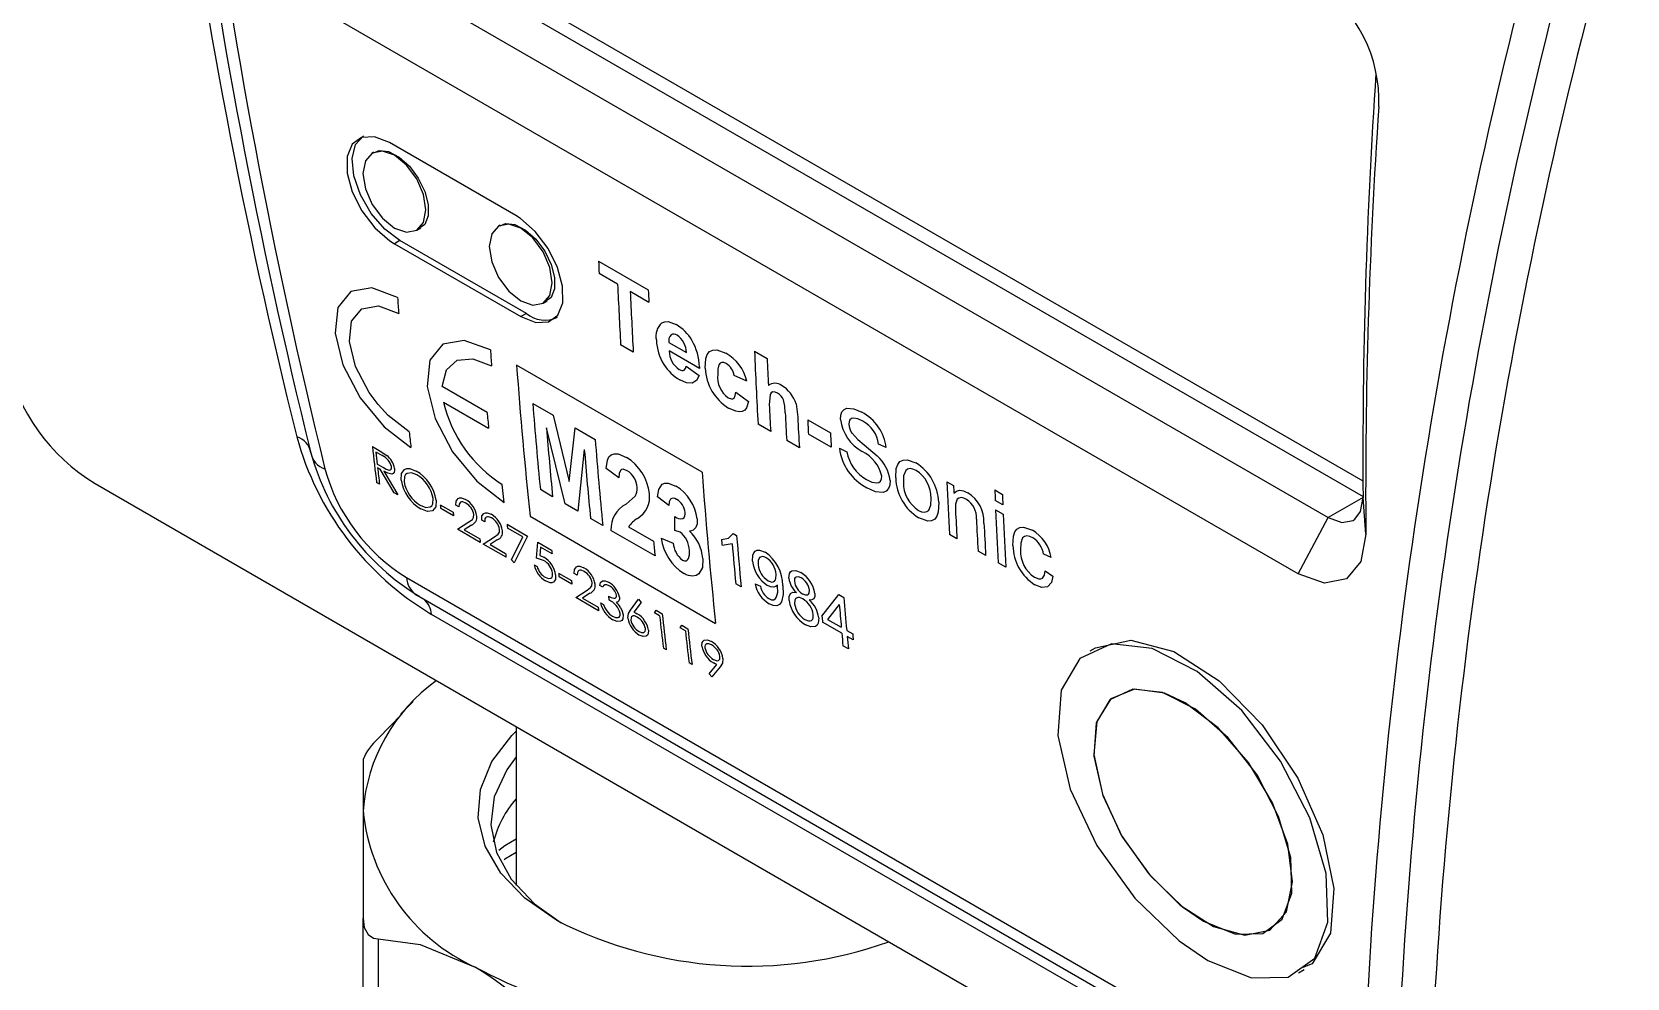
# Model space of a CAD drawing. Header units: millimetres. Extents: x 75 to 2075, y 25 to 1460.
# Drawn here: x 1607.7 to 1711.8, y 509.8 to 571.6 of the extents above; entities that cross this region are included whole.
import ezdxf

# ---------------------------------------------------------------- set-up
doc = ezdxf.new("R2010")
doc.units = ezdxf.units.MM
doc.header["$LTSCALE"] = 5

msp = doc.modelspace()

# ---------------------------------------------------------------- linework, layer by layer
at = {"color": 7, "linetype": 'Continuous', "lineweight": 25}
for p, q in [((1630.673, 579.136), (1694.555, 542.258)), ((1630.981, 577.953), (1694.561, 541.249)), ((1628.644, 576.603), (1692.283, 539.865)), ((1690.319, 536.195), (1626.68, 572.933)), ((1629.977, 563.721), (1629.881, 563.665)), ((1639.252, 559.594), (1631.002, 564.357)), ((1632.789, 558.628), (1633.051, 558.779)), ((1638.227, 558.958), (1638.13, 558.903)), ((1631.696, 557.953), (1631.342, 557.748)), ((1631.342, 557.748), (1639.592, 552.986)), ((1639.946, 553.191), (1631.696, 557.953)), ((1644.66, 556.601), (1647.907, 554.727)), ((1645.905, 555.097), (1644.694, 555.796)), ((1641.038, 553.865), (1641.301, 554.017)), ((1647.941, 553.921), (1646.73, 554.62)), ((1639.946, 553.191), (1639.592, 552.986)), ((1646.925, 550.672), (1646.099, 551.148)), ((1649.254, 551.298), (1650.396, 550.639)), ((1651.423, 542.831), (1639.311, 549.823)), ((1651.249, 549.607), (1649.268, 550.751)), ((1654.841, 550.724), (1655.667, 550.248)), ((1650.388, 549.746), (1651.219, 549.146)), ((1651.247, 549.708), (1651.249, 549.607)), ((1654.337, 548.784), (1653.518, 549.137)), ((1637.384, 546.738), (1634.448, 548.433)), ((1653.625, 548.056), (1654.457, 547.457)), ((1634.538, 547.403), (1637.476, 545.707)), ((1640.362, 547.322), (1641.689, 546.556)), ((1657.549, 547.286), (1657.661, 546.427)), ((1642.482, 540.759), (1641.256, 545.729)), ((1641.689, 546.556), (1642.736, 542.227)), ((1642.736, 542.227), (1643.125, 545.728)), ((1643.125, 545.728), (1644.439, 544.969)), ((1655.895, 545.493), (1655.07, 545.97)), ((1658.311, 546.249), (1659.797, 545.392)), ((1657.766, 544.413), (1656.941, 544.89)), ((1659.844, 544.467), (1658.358, 545.324)), ((1661.99, 544.625), (1662.851, 543.889)), ((1663.43, 544.437), (1662.937, 544.661)), ((1629.898, 544.501), (1630.334, 544.249)), ((1630.53, 543.911), (1630.12, 544.147)), ((1630.334, 544.249), (1630.832, 543.931)), ((1643.728, 544.302), (1643.297, 540.288)), ((1660.381, 544.395), (1660.873, 544.171)), ((1630.209, 543.364), (1630.609, 543.13)), ((1630.395, 543.031), (1630.236, 543.123)), ((1631.323, 541.487), (1630.395, 543.031)), ((1630.637, 542.892), (1631.566, 541.347)), ((1645.98, 542.471), (1645.166, 543.081)), ((1611.792, 542.086), (1715.501, 482.216)), ((1630.362, 542.042), (1630.167, 542.155)), ((1638.495, 540.863), (1638.371, 542.033)), ((1641.661, 541.232), (1640.859, 541.695)), ((1667.389, 542.212), (1667.829, 541.957)), ((1670.525, 541.67), (1671.021, 541.384)), ((1631.566, 541.347), (1631.323, 541.487)), ((1634.329, 540.705), (1635.168, 540.22)), ((1635.196, 539.979), (1634.356, 540.464)), ((1635.547, 540.563), (1635.351, 540.676)), ((1643.297, 540.288), (1642.482, 540.759)), ((1646.457, 540.748), (1647.05, 541.258)), ((1649.248, 540.654), (1648.501, 541.225)), ((1671.049, 540.702), (1670.554, 540.988)), ((1694.562, 541.18), (1692.283, 539.865)), ((1694.743, 538.788), (1694.562, 541.181)), ((1635.455, 539.102), (1636.188, 539.583)), ((1637.226, 539.594), (1637.03, 539.707)), ((1638.684, 539.429), (1640.028, 538.653)), ((1640.188, 539.955), (1652.299, 532.963)), ((1644.936, 539.342), (1644.134, 539.805)), ((1649.643, 539.029), (1649.647, 539.937)), ((1670.581, 540.369), (1671.076, 540.083)), ((1690.319, 536.195), (1692.283, 539.865)), ((1636.939, 538.246), (1635.455, 539.102)), ((1636.367, 539.382), (1635.894, 539.072)), ((1635.894, 539.072), (1636.91, 538.486)), ((1637.134, 538.133), (1637.867, 538.613)), ((1638.046, 538.413), (1637.573, 538.103)), ((1639.723, 538.603), (1638.711, 539.187)), ((1638.975, 537.107), (1639.723, 538.603)), ((1640.028, 538.653), (1639.156, 536.91)), ((1648.344, 537.375), (1645.47, 539.034)), ((1646.613, 539.267), (1648.253, 538.32)), ((1648.74, 538.521), (1649.528, 538.204)), ((1649.979, 538.912), (1649.643, 539.029)), ((1653.444, 538.823), (1653.674, 538.69)), ((1668.057, 538.472), (1667.562, 538.758)), ((1638.618, 537.276), (1637.134, 538.133)), ((1637.573, 538.103), (1638.589, 537.516)), ((1640.608, 537.22), (1640.699, 538.266)), ((1640.699, 538.266), (1641.595, 537.749)), ((1640.879, 537.936), (1640.831, 537.386)), ((1640.831, 537.386), (1641.083, 537.283)), ((1641.621, 537.507), (1640.879, 537.936)), ((1653.381, 538.161), (1652.718, 538.053)), ((1669.929, 537.392), (1669.433, 537.678)), ((1674.207, 537.253), (1673.715, 537.477)), ((1639.156, 536.91), (1638.975, 537.107)), ((1640.45, 536.778), (1640.646, 536.665)), ((1641.075, 537.063), (1640.608, 537.22)), ((1671.249, 536.63), (1670.754, 536.916)), ((1673.822, 536.397), (1674.32, 536.049)), ((1632.119, 535.955), (1690.441, 502.287)), ((1642.052, 536.246), (1642.891, 535.761)), ((1642.919, 535.521), (1642.08, 536.005)), ((1643.271, 536.105), (1643.075, 536.218)), ((1644.929, 535.316), (1644.733, 535.429)), ((1653.969, 535.336), (1653.615, 535.54)), ((1654.88, 535.541), (1655.23, 535.379)), ((1632.784, 534.813), (1691.106, 501.145)), ((1643.179, 534.643), (1643.912, 535.124)), ((1644.662, 533.787), (1643.179, 534.643)), ((1644.091, 534.924), (1643.618, 534.613)), ((1643.618, 534.613), (1644.634, 534.027)), ((1644.784, 534.304), (1644.98, 534.191)), ((1646.737, 533.833), (1647.269, 534.53)), ((1647.434, 534.315), (1646.964, 533.698)), ((1647.269, 534.53), (1647.434, 534.315)), ((1659.244, 533.429), (1660.347, 534.838)), ((1660.372, 534.2), (1659.606, 533.22)), ((1660.347, 534.838), (1660.671, 534.651)), ((1692.08, 499.882), (1633.758, 533.55)), ((1648.309, 533.646), (1648.411, 533.814)), ((1648.645, 533.453), (1648.309, 533.646)), ((1648.411, 533.814), (1648.814, 533.581)), ((1659.606, 533.22), (1660.502, 532.702)), ((1649.988, 532.677), (1650.09, 532.844)), ((1650.324, 532.483), (1649.988, 532.677)), ((1650.09, 532.844), (1650.493, 532.611)), ((1660.537, 532.316), (1659.279, 533.042)), ((1660.856, 532.498), (1661.249, 532.271)), ((1649.083, 531.235), (1648.887, 531.348)), ((1660.966, 531.297), (1660.612, 531.501)), ((1661.284, 531.885), (1660.891, 532.112)), ((1677.066, 531.344), (1676.719, 531.144)), ((1650.762, 530.265), (1650.566, 530.379)), ((1651.886, 529.669), (1652.382, 530.271)), ((1652.605, 530.129), (1652.057, 529.462)), ((1652.057, 529.462), (1651.886, 529.669)), ((1631.816, 527.033), (1630.261, 525.443)), ((1632.561, 527.866), (1631.759, 527.053)), ((1639.285, 526.215), (1639.285, 515.849)), ((1629.285, 524.082), (1629.285, 520.724)), ((1629.285, 520.724), (1629.285, 513.72)), ((1629.285, 501.034), (1629.285, 513.72)), ((1630.261, 512.36), (1630.261, 499.673)), ((1690.358, 510.151), (1690.713, 510.356))]:
    msp.add_line(p, q, dxfattribs=at)
at = {"color": 7, "linetype": 'Continuous', "lineweight": 25, "flags": 128}
for points in [[(1631.002, 564.357), (1630.036, 564.732), (1629.194, 564.692), (1628.574, 564.242), (1628.246, 563.432), (1628.249, 562.354), (1628.584, 561.129), (1629.213, 559.895), (1630.062, 558.792), (1631.033, 557.944), (1631.342, 557.748)], [(1631.696, 557.953), (1630.711, 558.7), (1629.816, 559.731), (1629.11, 560.934), (1628.675, 562.175), (1628.564, 563.315), (1628.789, 564.224), (1629.317, 564.789)], [(1633.391, 559.959), (1633.235, 560.958), (1632.789, 561.986), (1632.122, 562.886), (1631.335, 563.521), (1630.548, 563.795), (1629.881, 563.665), (1629.435, 563.152), (1629.278, 562.334), (1629.435, 561.334), (1629.881, 560.307), (1630.548, 559.407), (1631.335, 558.772), (1632.122, 558.498), (1632.789, 558.628), (1633.235, 559.141), (1633.391, 559.959)], [(1629.994, 563.689), (1630.327, 563.836), (1630.953, 563.762), (1631.64, 563.404), (1632.312, 562.803), (1632.893, 562.028), (1633.319, 561.164), (1633.543, 560.31), (1633.539, 559.562), (1633.308, 559.005), (1633.031, 558.812)], [(1639.592, 552.986), (1640.554, 552.609), (1641.386, 552.643), (1641.996, 553.086), (1642.317, 553.891), (1642.313, 554.969), (1641.984, 556.198), (1641.366, 557.437), (1640.528, 558.546), (1639.563, 559.397), (1639.252, 559.594)], [(1641.641, 555.197), (1641.484, 556.196), (1641.038, 557.224), (1640.371, 558.124), (1639.584, 558.759), (1638.797, 559.032), (1638.13, 558.903), (1637.684, 558.39), (1637.528, 557.571), (1637.684, 556.572), (1638.13, 555.544), (1638.797, 554.644), (1639.584, 554.009), (1640.371, 553.736), (1641.038, 553.865), (1641.484, 554.378), (1641.641, 555.197)], [(1638.244, 558.926), (1638.577, 559.074), (1639.203, 558.999), (1639.89, 558.642), (1640.561, 558.041), (1641.142, 557.265), (1641.568, 556.402), (1641.792, 555.548), (1641.789, 554.8), (1641.557, 554.242), (1641.28, 554.049)], [(1631.535, 554.239), (1629.849, 554.857), (1628.477, 554.621), (1627.634, 553.583), (1627.454, 551.903), (1627.968, 549.836), (1629.093, 547.696), (1630.655, 545.802), (1632.407, 544.447)], [(1632.301, 545.468), (1630.918, 546.537), (1630.271, 547.246), (1629.687, 548.038), (1628.801, 549.727), (1628.397, 551.36), (1628.539, 552.686), (1629.202, 553.503), (1630.284, 553.685), (1631.613, 553.199)], [(1648.796, 552.581), (1648.987, 552.658), (1649.212, 552.664), (1649.723, 552.47)], [(1637.598, 550.811), (1635.887, 551.435), (1634.495, 551.193), (1633.641, 550.137), (1633.461, 548.429), (1633.985, 546.33), (1635.129, 544.158), (1636.715, 542.24), (1638.495, 540.863)], [(1634.448, 548.433), (1634.727, 549.522), (1635.426, 550.151), (1636.454, 550.239), (1637.676, 549.771)], [(1651.622, 549.622), (1651.662, 550.257), (1651.754, 550.514), (1651.908, 550.703), (1652.121, 550.805), (1652.38, 550.818), (1652.97, 550.596)], [(1652.995, 549.919), (1652.839, 549.986), (1652.7, 549.995), (1652.588, 549.944), (1652.512, 549.842), (1652.447, 549.548), (1652.445, 549.205)], [(1649.929, 549.534), (1650.101, 549.467), (1650.176, 549.467), (1650.242, 549.491), (1650.335, 549.596), (1650.388, 549.746)], [(1651.219, 549.146), (1651.057, 548.818), (1650.778, 548.643), (1650.399, 548.665), (1649.974, 548.852)], [(1653.121, 547.69), (1653.337, 547.615), (1653.428, 547.626), (1653.501, 547.672), (1653.583, 547.838), (1653.625, 548.056)], [(1656.343, 547.986), (1656.182, 548.057), (1656.037, 548.068), (1655.924, 548.011), (1655.854, 547.897), (1655.804, 547.223)], [(1654.457, 547.457), (1654.322, 547.04), (1654.199, 546.889), (1654.04, 546.8), (1653.849, 546.774), (1653.623, 546.81), (1653.147, 547.02)], [(1656.845, 546.714), (1656.813, 547.132), (1656.727, 547.555)], [(1660.453, 546.271), (1660.467, 546.545), (1660.543, 546.769), (1660.682, 546.923), (1660.867, 547.006), (1661.328, 546.975), (1661.841, 546.744)], [(1661.908, 546.161), (1661.588, 546.315), (1661.291, 546.368), (1661.163, 546.333), (1661.071, 546.255), (1661.014, 546.126), (1661.003, 545.958)], [(1661.191, 545.39), (1661.578, 544.973), (1661.99, 544.625)], [(1645.166, 543.081), (1645.234, 543.615), (1645.335, 543.833), (1645.482, 543.972), (1645.687, 544.035), (1645.931, 544.02), (1646.478, 543.792)], [(1664.059, 542.452), (1664.096, 543.079), (1664.189, 543.342), (1664.336, 543.522), (1664.544, 543.626), (1664.797, 543.644), (1665.378, 543.433)], [(1630.609, 543.13), (1630.802, 543.027), (1630.985, 542.97), (1631.06, 542.981), (1631.113, 543.025), (1631.142, 543.098), (1631.146, 543.144), (1631.143, 543.194)], [(1631.339, 543.081), (1631.342, 542.941), (1631.312, 542.827), (1631.249, 542.749), (1631.155, 542.712), (1630.91, 542.757), (1630.637, 542.892)], [(1631.766, 542.315), (1631.795, 542.74), (1631.992, 543.006), (1632.146, 543.062), (1632.331, 543.064), (1632.759, 542.906)], [(1632.796, 542.659), (1632.444, 542.791), (1632.158, 542.756), (1632.056, 542.673), (1631.987, 542.549), (1631.962, 542.202)], [(1646.531, 542.921), (1646.271, 543.018), (1646.164, 543.007), (1646.081, 542.95), (1645.995, 542.742), (1645.98, 542.471)], [(1662.155, 542.356), (1662.505, 542.188), (1662.829, 542.13), (1662.965, 542.164), (1663.072, 542.249), (1663.133, 542.389), (1663.145, 542.572)], [(1665.386, 542.946), (1665.184, 543.037), (1664.997, 543.065), (1664.836, 543.027), (1664.708, 542.934), (1664.572, 542.602), (1664.554, 542.168)], [(1648.501, 541.225), (1648.587, 541.701), (1648.809, 542.041), (1648.989, 542.117), (1649.208, 542.12), (1649.71, 541.926)], [(1663.694, 542.288), (1663.676, 541.992), (1663.587, 541.756), (1663.438, 541.594), (1663.234, 541.507), (1662.728, 541.555), (1662.167, 541.813)], [(1667.852, 541.463), (1668.015, 541.601), (1668.229, 541.654), (1668.482, 541.609), (1668.617, 541.555), (1668.754, 541.484)], [(1633.023, 540.674), (1633.378, 540.535), (1633.666, 540.562), (1633.769, 540.644), (1633.838, 540.767), (1633.863, 541.115)], [(1634.059, 541.001), (1634.032, 540.575), (1633.829, 540.319), (1633.49, 540.264), (1633.059, 540.429)], [(1635.351, 540.676), (1635.37, 540.945), (1635.493, 541.113), (1635.591, 541.151), (1635.705, 541.152), (1635.976, 541.049)], [(1635.992, 540.813), (1635.802, 540.889), (1635.719, 540.891), (1635.651, 540.866), (1635.598, 540.818), (1635.565, 540.748), (1635.547, 540.563)], [(1649.757, 541.058), (1649.638, 541.113), (1649.529, 541.131), (1649.435, 541.114), (1649.36, 541.065), (1649.271, 540.89), (1649.248, 540.654)], [(1665.544, 540.34), (1665.746, 540.25), (1665.932, 540.223), (1666.092, 540.26), (1666.219, 540.353), (1666.354, 540.685), (1666.37, 541.119)], [(1666.864, 540.867), (1666.832, 540.229), (1666.748, 539.966), (1666.603, 539.77), (1666.396, 539.662), (1666.143, 539.643), (1665.557, 539.856)], [(1668.677, 541.046), (1668.497, 541.132), (1668.327, 541.168), (1668.181, 541.144), (1668.069, 541.059), (1667.966, 540.745), (1667.959, 540.354)], [(1692.283, 539.865), (1693.179, 539.546), (1693.92, 539.683), (1694.028, 539.755), (1694.403, 540.255), (1694.562, 541.181)], [(1636.188, 539.583), (1636.42, 539.751), (1636.504, 539.875), (1636.519, 540.064)], [(1637.03, 539.707), (1637.049, 539.975), (1637.172, 540.144), (1637.27, 540.182), (1637.384, 540.183), (1637.655, 540.08)], [(1637.671, 539.844), (1637.481, 539.919), (1637.398, 539.922), (1637.33, 539.897), (1637.277, 539.849), (1637.244, 539.778), (1637.226, 539.594)], [(1651.102, 539.781), (1651.093, 539.46), (1650.999, 539.21), (1650.827, 539.051), (1650.719, 539.005), (1650.599, 538.978)], [(1637.867, 538.613), (1638.099, 538.782), (1638.183, 538.906), (1638.198, 539.094)], [(1652.685, 538.441), (1653.131, 538.525), (1653.444, 538.823)], [(1671.709, 538.039), (1671.74, 538.661), (1671.825, 538.928), (1671.962, 539.114), (1672.161, 539.225), (1672.407, 539.249), (1672.978, 539.045)], [(1673.005, 538.548), (1672.805, 538.639), (1672.619, 538.67), (1672.46, 538.634), (1672.337, 538.536), (1672.216, 538.195), (1672.203, 537.762)], [(1694.743, 538.788), (1694.421, 536.994), (1693.473, 535.874), (1692.037, 535.594), (1690.319, 536.195)], [(1650.14, 537.093), (1650.275, 537.04), (1650.389, 537.047), (1650.471, 537.099), (1650.535, 537.191), (1650.591, 537.434), (1650.585, 537.727)], [(1654.711, 537.03), (1654.729, 537.416), (1654.788, 537.569), (1654.885, 537.674), (1655.017, 537.736), (1655.172, 537.746), (1655.541, 537.613)], [(1643.075, 536.218), (1643.093, 536.486), (1643.216, 536.654), (1643.314, 536.692), (1643.428, 536.694), (1643.699, 536.59)], [(1643.716, 536.355), (1643.525, 536.43), (1643.443, 536.432), (1643.374, 536.408), (1643.322, 536.359), (1643.289, 536.289), (1643.271, 536.105)], [(1651.455, 537.203), (1651.433, 536.607), (1651.211, 536.192), (1651.027, 536.076), (1650.8, 536.033), (1650.533, 536.078), (1650.388, 536.135), (1650.24, 536.212)], [(1655.605, 537.247), (1655.478, 537.304), (1655.358, 537.322), (1655.175, 537.252), (1655.077, 537.066), (1655.067, 536.801)], [(1657.087, 535.903), (1657.118, 536.213), (1657.183, 536.319), (1657.283, 536.387), (1657.544, 536.404), (1657.857, 536.276)], [(1673.112, 535.971), (1673.397, 535.866), (1673.526, 535.871), (1673.633, 535.915), (1673.769, 536.113), (1673.822, 536.397)], [(1641.176, 535.967), (1641.384, 535.887), (1641.549, 535.912), (1641.61, 535.962), (1641.648, 536.035), (1641.661, 536.241)], [(1641.858, 536.119), (1641.842, 535.831), (1641.714, 535.65), (1641.615, 535.613), (1641.495, 535.615), (1641.193, 535.734)], [(1643.912, 535.124), (1644.143, 535.293), (1644.227, 535.416), (1644.243, 535.605)], [(1644.733, 535.429), (1644.786, 535.619), (1644.907, 535.734), (1645.092, 535.747), (1645.316, 535.657)], [(1645.345, 535.414), (1645.198, 535.478), (1645.072, 535.481), (1644.984, 535.419), (1644.929, 535.316)], [(1656.34, 535.463), (1656.224, 535.366), (1656.069, 535.331), (1655.887, 535.355), (1655.788, 535.391), (1655.686, 535.442)], [(1655.728, 535.744), (1655.851, 535.686), (1655.966, 535.661), (1656.066, 535.674), (1656.147, 535.718), (1656.203, 535.793), (1656.237, 535.898), (1656.244, 536.153)], [(1655.769, 534.581), (1655.944, 534.508), (1656.095, 534.505), (1656.205, 534.574), (1656.279, 534.695), (1656.352, 535.008), (1656.347, 535.382)], [(1656.68, 535.426), (1656.699, 534.846), (1656.601, 534.359), (1656.471, 534.184), (1656.293, 534.108), (1656.055, 534.129), (1655.787, 534.246)], [(1656.347, 535.382), (1656.346, 535.392), (1656.345, 535.402), (1656.344, 535.412), (1656.343, 535.423), (1656.343, 535.433), (1656.342, 535.443), (1656.341, 535.453), (1656.34, 535.463)], [(1657.887, 535.93), (1657.706, 536.001), (1657.557, 535.986), (1657.499, 535.947), (1657.46, 535.886), (1657.44, 535.708)], [(1674.32, 536.049), (1674.219, 535.62), (1673.974, 535.349), (1673.594, 535.302), (1673.139, 535.479)], [(1645.309, 534.731), (1645.49, 534.644), (1645.657, 534.606), (1645.734, 534.612), (1645.787, 534.642), (1645.821, 534.704), (1645.827, 534.745), (1645.825, 534.792)], [(1646.021, 534.678), (1646.022, 534.543), (1645.986, 534.438), (1645.917, 534.372), (1645.871, 534.353), (1645.821, 534.342)], [(1657.103, 534.446), (1657.107, 534.706), (1657.187, 534.901), (1657.349, 534.994), (1657.57, 534.976)], [(1658, 534.555), (1657.771, 534.643), (1657.673, 534.644), (1657.586, 534.615), (1657.518, 534.558), (1657.474, 534.475), (1657.457, 534.243)], [(1657.98, 534.893), (1658.161, 534.821), (1658.312, 534.834), (1658.369, 534.875), (1658.407, 534.937), (1658.425, 535.119)], [(1658.779, 534.914), (1658.773, 534.713), (1658.708, 534.563), (1658.582, 534.49), (1658.503, 534.481), (1658.417, 534.487)], [(1644.98, 534.191), (1645.064, 533.979), (1645.188, 533.769)], [(1645.188, 533.769), (1645.371, 533.572), (1645.568, 533.432)], [(1645.568, 533.432), (1645.764, 533.345), (1645.931, 533.338), (1645.995, 533.371), (1646.042, 533.427), (1646.066, 533.506), (1646.066, 533.606)], [(1646.259, 533.513), (1646.233, 533.249), (1646.177, 533.155), (1646.096, 533.096), (1645.869, 533.081), (1645.593, 533.194)], [(1646.081, 534.005), (1646.201, 533.752), (1646.259, 533.513)], [(1646.572, 533.293), (1646.605, 533.609), (1646.737, 533.833)], [(1647.174, 533.374), (1647.003, 533.444), (1646.928, 533.45), (1646.865, 533.432), (1646.814, 533.394), (1646.781, 533.337), (1646.769, 533.172)], [(1646.964, 533.698), (1647.074, 533.65), (1647.187, 533.59)], [(1658.13, 533.218), (1658.361, 533.127), (1658.462, 533.124), (1658.549, 533.151), (1658.617, 533.206), (1658.66, 533.292), (1658.676, 533.526)], [(1659.03, 533.322), (1658.999, 532.964), (1658.928, 532.84), (1658.817, 532.757), (1658.521, 532.73), (1658.162, 532.875)], [(1647.299, 532.432), (1647.471, 532.362), (1647.612, 532.371), (1647.668, 532.406), (1647.704, 532.458), (1647.722, 532.532), (1647.72, 532.622)], [(1647.915, 532.522), (1647.898, 532.271), (1647.85, 532.181), (1647.777, 532.122), (1647.571, 532.101), (1647.317, 532.199)], [(1651.407, 531.467), (1651.426, 531.72), (1651.477, 531.808), (1651.553, 531.866), (1651.764, 531.886), (1652.021, 531.786)], [(1652.038, 531.551), (1651.863, 531.623), (1651.716, 531.617), (1651.659, 531.583), (1651.62, 531.532), (1651.6, 531.457), (1651.601, 531.366)], [(1684.429, 510.955), (1687.277, 509.808), (1689.686, 509.858), (1691.409, 511.108), (1692.267, 513.444), (1692.158, 516.62), (1691.092, 520.27), (1689.184, 523.965), (1686.642, 527.276), (1683.739, 529.826), (1680.793, 531.328), (1678.134, 531.618), (1676.073, 530.67), (1674.855, 528.601), (1674.63, 525.646), (1675.436, 522.133), (1677.182, 518.452), (1679.66, 515.02), (1682.559, 512.231), (1684.429, 510.955)], [(1677.071, 531.338), (1677.088, 531.357), (1679.407, 531.862), (1682.212, 531.117), (1685.18, 529.204), (1687.982, 526.342), (1690.313, 522.859), (1691.929, 519.154), (1692.663, 515.646), (1692.432, 512.732), (1691.25, 510.742), (1690.643, 510.489)], [(1652.382, 530.271), (1652.269, 530.324), (1652.154, 530.386)], [(1652.163, 530.606), (1652.336, 530.532), (1652.413, 530.525), (1652.479, 530.54), (1652.531, 530.577), (1652.566, 530.634), (1652.581, 530.8)], [(1652.778, 530.673), (1652.742, 530.354), (1652.605, 530.129)], [(1682.946, 527.783), (1681.6, 528.405), (1679.636, 528.673), (1678.1, 528.029), (1677.178, 526.544), (1676.984, 524.39), (1677.545, 521.82), (1678.784, 519.133), (1680.548, 516.626), (1682.633, 514.565), (1684.809, 513.168), (1686.836, 512.595), (1688.484, 512.928), (1689.567, 514.137), (1689.967, 516.086), (1689.648, 518.549), (1688.651, 521.248), (1687.082, 523.878), (1685.109, 526.142), (1682.946, 527.783)], [(1684.143, 513.511), (1686.236, 512.672), (1688.011, 512.714), (1689.284, 513.638), (1689.918, 515.356), (1689.839, 517.685), (1689.051, 520.358), (1687.642, 523.064), (1685.767, 525.487), (1683.633, 527.353), (1681.474, 528.454), (1679.533, 528.669), (1678.032, 527.979), (1677.147, 526.466), (1676.986, 524.299), (1677.575, 521.718), (1678.849, 519.013), (1680.656, 516.493), (1682.775, 514.446), (1684.143, 513.511)], [(1641.911, 513.58), (1639.848, 515.014), (1638.276, 516.643), (1637.25, 518.411), (1636.804, 520.257), (1636.953, 522.119), (1637.692, 523.934), (1638.997, 525.639), (1639.285, 525.927)], [(1639.285, 524.237), (1638.669, 523.405), (1637.849, 521.639), (1637.623, 519.814), (1637.999, 517.998), (1638.964, 516.256), (1640.483, 514.65), (1642.211, 513.411)], [(1639.285, 518.863), (1638.548, 518.426), (1638.146, 518.14)], [(1639.285, 517.999), (1638.548, 517.561), (1638.49, 517.52)], [(1629.285, 513.72), (1629.362, 513.103), (1629.609, 512.638), (1629.973, 512.405), (1630.261, 512.36)], [(1630.261, 512.36), (1633.018, 511.995), (1636.607, 510.518)]]:
    msp.add_lwpolyline(points, dxfattribs=at)
at = {"color": 7, "linetype": 'Continuous', "lineweight": 25}
for centre, radius, start, end in [((2003.986, 639.189), 390.525, 181.35899, 193.93401), ((2006.031, 637.976), 391.576, 181.30109, 193.87179), ((2008.06, 636.76), 392.61, 181.24232, 193.80938), ((2033.951, 490.054), 339.606, 165.28384, 177.66511), ((2034.522, 489.599), 338.011, 165.29784, 177.70043), ((1686.374, 567.093), 9.225, 357.54232, 56.30168), ((2035.275, 489.117), 336.599, 165.31441, 177.73188), ((2066.025, 543.757), 371.472, 176.12132, 180.39735), ((2068.966, 541.383), 374.232, 176.12132, 180.39735), ((1974.649, 570.076), 330.264, 182.33836, 182.47826), ((1971.757, 569.193), 326.157, 182.4771, 183.17158), ((1943.097, 576.952), 312.388, 184.16955, 184.36087), ((1972.582, 568.717), 326.157, 182.4771, 183.17158), ((1977.896, 568.202), 330.264, 182.33836, 182.47826), ((1641.137, 554.603), 1.847, 229.86836, 296.77543), ((1649.526, 551.721), 1.127, 130.34499, 193.6652), ((1648.298, 550.008), 2.845, 30.32124, 59.95046), ((1651.721, 551.601), 3.294, 182.54286, 211.969), ((1649.76, 551.427), 0.522, 135.05931, 194.28509), ((1649.569, 551.472), 0.37, 53.69034, 118.88536), ((1649.006, 550.622), 1.389, 0.71705, 55.76724), ((1647.551, 549.596), 3.698, 1.73318, 29.98915), ((1618.253, 552.786), 12.5, 191.99482, 238.87353), ((1949.294, 573.459), 312.517, 184.15574, 184.34701), ((1943.432, 571.875), 304.92, 184.14733, 186.00884), ((1651.403, 551.388), 2.911, 211.72786, 240.59776), ((1650.726, 550.755), 1.459, 180.13353, 236.83428), ((1651.569, 548.117), 2.847, 13.5428, 60.51538), ((1652.439, 548.982), 1.09, 8.1779, 59.33719), ((1981.417, 564.05), 326.848, 182.33668, 183.17104), ((1984.834, 563.688), 329.442, 182.33818, 182.64403), ((1654.797, 549.735), 3.177, 182.03685, 238.70947), ((1654.05, 549.014), 1.617, 173.19076, 234.93792), ((1656.179, 547.897), 0.736, 54.59426, 126.29216), ((1655.9, 547.205), 0.898, 22.94177, 60.45414), ((1655.554, 546.705), 2.078, 16.21873, 59.5998), ((1642.955, 549.359), 8.641, 193.0823, 237.96762), ((1941.239, 573.175), 305.002, 184.97254, 185.16694), ((1944.608, 571.364), 305.194, 184.51805, 185.57857), ((1979.65, 563.439), 324.252, 182.86651, 183.17255), ((1980.777, 562.839), 324.333, 182.84986, 183.17253), ((1660.451, 544.086), 2.999, 6.71995, 62.40023), ((1944.456, 570.813), 304.236, 184.72924, 185.57957), ((1981.765, 562.371), 324.496, 182.81639, 183.17247), ((1983.714, 562.055), 325.786, 182.78089, 182.94378), ((1663.243, 546.637), 2.814, 187.47287, 240.95057), ((1662.1, 546.006), 1.098, 182.53136, 214.13735), ((1660.994, 544.43), 1.957, 6.77657, 62.16755), ((1643.775, 550.296), 19.513, 195.29369, 239.11488), ((1624.561, 543.876), 1.332, 9.49148, 72.92724), ((1928.212, 575.628), 297.444, 185.8197, 186.01738), ((1948.684, 569.01), 305.194, 184.51805, 185.57857), ((1985.2, 561.198), 325.786, 182.78089, 182.94378), ((1627.182, 544.315), 1.325, 189.51997, 253.11636), ((1641.229, 548.342), 15.93, 195.46047, 238.64859), ((1920.2, 576.588), 292.071, 186.30717, 186.77041), ((1921.307, 576.577), 292.987, 186.35495, 186.50905), ((1630.135, 542.952), 1.037, 13.54903, 67.62605), ((1630.011, 542.866), 1.345, 9.18573, 52.3618), ((1946.929, 569.385), 304.236, 184.72924, 185.57957), ((1644.87, 541.117), 3.121, 5.76577, 58.98384), ((1663.74, 544.809), 3.384, 187.02967, 242.30792), ((1663.351, 544.56), 2.507, 188.92759, 241.52217), ((1660.807, 542.027), 2.401, 13.12109, 63.54099), ((1661.163, 541.978), 2.55, 6.98699, 48.54385), ((1638.463, 546.259), 12.1, 195.39411, 238.37592), ((1919.337, 576.351), 291.005, 186.5565, 186.77083), ((1631.341, 540.542), 2.756, 9.59498, 59.0457), ((1631.618, 540.703), 2.283, 10.39294, 58.93972), ((1645.838, 541.772), 1.341, 2.77948, 58.8918), ((1955.544, 564.883), 304.92, 184.14733, 186.00884), ((1663.719, 540.759), 3.147, 1.97478, 58.19135), ((1664.224, 541.142), 2.147, 359.40782, 57.21322), ((1634.489, 542.796), 2.765, 190.03164, 238.86975), ((1634.18, 542.61), 2.255, 190.39967, 239.14145), ((1646.286, 541.731), 0.898, 328.23866, 6.83615), ((1648.146, 539.387), 2.982, 7.59473, 58.38405), ((1667.216, 542.544), 3.159, 181.67064, 238.3046), ((1666.705, 542.151), 2.151, 179.545, 237.31177), ((1992.795, 556.781), 325.732, 182.56367, 183.17186), ((1995.789, 556.647), 328.288, 182.56457, 182.651), ((2000.621, 555.149), 330.371, 182.33838, 182.45672), ((1924.028, 574.062), 291.614, 186.56849, 186.61605), ((1635.178, 539.713), 1.556, 9.48951, 59.1775), ((1635.449, 539.872), 1.087, 10.17409, 60.01761), ((1647.285, 539.13), 1.817, 117.08057, 183.04897), ((1646.414, 541.185), 1.58, 299.78609, 8.93745), ((1649.187, 540.092), 1.122, 5.24722, 59.44581), ((1667.951, 539.877), 1.376, 355.70828, 58.17327), ((1667.631, 539.604), 2.189, 357.35867, 59.13909), ((2001.116, 554.863), 330.371, 182.33838, 182.45672), ((1924.868, 573.578), 291.614, 186.56849, 186.61605), ((1636.173, 539.892), 0.545, 290.85004, 8.19623), ((1636.857, 538.744), 1.556, 9.48951, 59.1775), ((1637.128, 538.902), 1.087, 10.17409, 60.01761), ((1930.759, 571.714), 293.854, 186.30769, 186.35501), ((1648.284, 538.063), 2.059, 121.77717, 144.23396), ((1650.036, 540.39), 0.597, 229.31588, 281.60178), ((1649.972, 540.098), 0.346, 302.23231, 16.33208), ((1991.943, 556.424), 324.383, 182.83966, 183.17251), ((1993.502, 555.64), 324.567, 182.80196, 183.17244), ((1994.011, 555.355), 324.58, 182.79924, 183.17244), ((1995.987, 554.939), 325.732, 182.56367, 183.17186), ((1996.482, 554.653), 325.732, 182.56367, 183.17186), ((1925.209, 572.472), 290.295, 186.72323, 186.77093), ((1637.852, 538.922), 0.545, 290.85004, 8.19623), ((1652.064, 539.039), 3.364, 188.84672, 237.16135), ((1649.062, 537.696), 1.523, 1.16317, 52.99148), ((1648.741, 536.987), 2.723, 4.53415, 46.96759), ((1958.094, 564.445), 306.515, 184.86676, 184.93947), ((1958.093, 563.743), 305.449, 184.70459, 185.33618), ((1671.652, 536.819), 2.592, 9.6485, 59.21974), ((1672.147, 537.209), 1.59, 9.7091, 57.36022), ((1926.888, 571.502), 290.295, 186.72323, 186.77093), ((1933.67, 570.034), 293.854, 186.30769, 186.35501), ((1948.137, 566.671), 301.222, 185.40066, 185.58128), ((1651.055, 538.321), 1.531, 184.37358, 233.30689), ((1957.119, 563.891), 304.826, 184.84196, 185.33657), ((1654.027, 535.434), 2.653, 359.83502, 55.21964), ((1674.796, 538.085), 3.088, 180.85969, 237.55001), ((1674.273, 537.686), 2.071, 177.89309, 235.91442), ((1642.076, 537.149), 1.668, 192.83182, 238.05753), ((1641.794, 536.987), 1.192, 195.65727, 238.82022), ((1640.512, 536.042), 1.166, 9.84457, 61.15185), ((1640.239, 535.881), 1.636, 8.35996, 58.94916), ((1642.902, 535.254), 1.556, 9.48951, 59.1775), ((1643.172, 535.413), 1.087, 10.17409, 60.01761), ((1656.816, 537.228), 2.114, 185.39233, 237.68426), ((1656.471, 536.943), 1.411, 185.80749, 238.20006), ((1654.815, 536.052), 1.432, 4.04198, 56.50605), ((1633.585, 536.044), 1.469, 183.47053, 236.94751), ((1931.751, 569.604), 291.614, 186.56849, 186.61605), ((1932.591, 569.119), 291.614, 186.56849, 186.61605), ((1643.897, 535.433), 0.545, 290.85004, 8.19623), ((1644.6, 534.397), 1.448, 11.16674, 60.39864), ((1644.913, 534.584), 0.936, 12.83384, 62.49669), ((1656.757, 535.89), 1.909, 190.5499, 239.45693), ((1656.389, 535.58), 1.176, 189.83008, 238.20143), ((1658.521, 536.061), 1.442, 186.27789, 228.74517), ((1658.534, 535.846), 1.103, 187.1911, 239.79333), ((1656.924, 534.652), 1.873, 8.04987, 60.14101), ((1657.306, 534.961), 1.129, 8.04005, 59.09244), ((1632.166, 533.383), 1.601, 5.98577, 45.12035), ((1646.518, 534.718), 1.782, 193.40574, 238.7535), ((1935.71, 567.773), 292.274, 186.4913, 186.53879), ((1644.763, 533.274), 1.345, 14.3042, 64.72774), ((1644.664, 533.182), 1.639, 30.16003, 45.06411), ((1659.239, 534.743), 2.156, 187.92655, 240.03353), ((1658.856, 534.428), 1.412, 187.55217, 239.0359), ((1657.273, 533.34), 1.415, 7.55025, 59.11825), ((1657.222, 533.115), 1.82, 6.55146, 48.94425), ((1965.206, 559.947), 305.919, 184.82787, 185.10934), ((1966.116, 559.791), 306.477, 184.70517, 185.10913), ((1932.932, 568.013), 290.295, 186.72323, 186.77093), ((1648.15, 533.566), 1.602, 189.82948, 238.65336), ((1647.832, 533.375), 1.082, 190.81055, 240.49869), ((1646.634, 532.407), 1.107, 11.23149, 60.85917), ((1646.388, 532.265), 1.548, 9.56723, 58.9322), ((1938.719, 565.757), 291.867, 186.35459, 186.77051), ((1939.117, 565.667), 292.071, 186.30717, 186.77041), ((1962.348, 560.531), 304.313, 185.10952, 185.18258), ((1940.398, 564.788), 291.867, 186.35459, 186.77051), ((1940.796, 564.698), 292.071, 186.30717, 186.77041), ((1962.586, 559.712), 303.289, 185.18253, 185.33711), ((1964.353, 559.373), 304.313, 185.10952, 185.18258), ((1652.95, 531.736), 1.567, 189.86412, 239.47263), ((1652.703, 531.592), 1.124, 191.60702, 241.32748), ((1651.176, 530.397), 1.626, 9.77186, 58.67813), ((1651.504, 530.593), 1.097, 10.91365, 60.86625), ((1962.94, 559.508), 303.289, 185.18253, 185.33711), ((1640.804, 519.827), 11.554, 125.60405, 175.54932), ((1632.968, 522.47), 4.02, 132.31768, 156.36218), ((1641.797, 521.971), 12.573, 185.6948, 245.62534), ((1644.548, 516.917), 6.989, 138.85751, 165.37064), ((1654.39, 538.044), 27.463, 242.97309, 289.61), ((1653.565, 542.357), 36.073, 241.95976, 271.1441), ((1622.388, 487.655), 26.924, 40.19736, 58.1211)]:
    msp.add_arc(centre, radius, start, end, dxfattribs=at)

doc.saveas('drawing.dxf')
